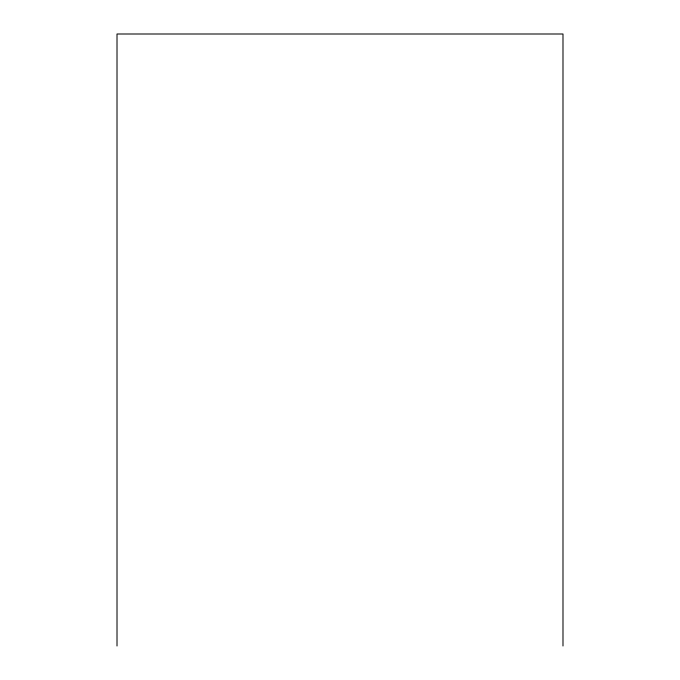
<?xml version="1.0" encoding="UTF-8"?>
<svg xmlns="http://www.w3.org/2000/svg" width="680" height="680" viewBox="0 0 680 680"><rect width="100%" height="100%" fill="white"/><g stroke="black" fill="none" stroke-linecap="round" stroke-linejoin="round"><path stroke-width="1.02" d="M562.989 646L562.989 34L117.011 34L117.011 646"/></g></svg>
